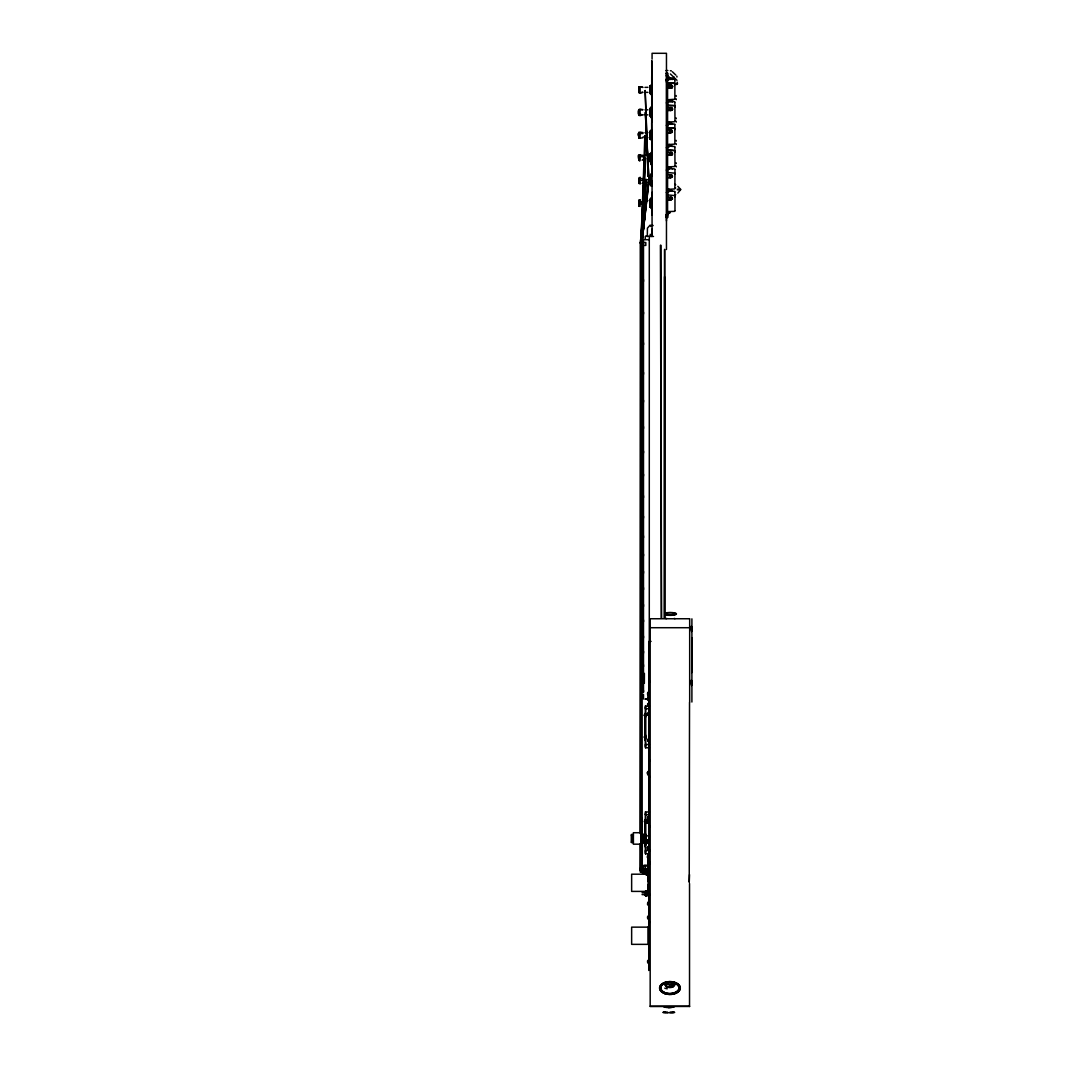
<?xml version="1.0" encoding="UTF-8"?>
<svg xmlns="http://www.w3.org/2000/svg" width="1066" height="1066" viewBox="0 0 1066 1066"><rect width="100%" height="100%" fill="white"/><g stroke="black" fill="none" stroke-linecap="round" stroke-linejoin="round"><path stroke-width="1.5" d="M638.761 205.925L638.761 203.779L643.238 203.806M638.761 138.007L638.761 132.317L640.106 132.077A21.453 18.015 0.1 0 0 642.998 132.584C644.13 135.635 634.683 129.772 639.16 137.194M638.761 92.462L638.761 90.117M638.761 89.571L638.761 87.159L640.12 86.799A21.453 21.453 0 0 0 642.998 87.385L640.12 86.906M639.16 206.418L639.16 203.713M639.16 201.048L639.16 199.968L639.16 202.66L643.238 202.58L642.998 201.874A21.453 3.105 0.1 0 1 640.106 201.78C637.828 201.807 638.88 198.782 639.16 202.66M639.16 178.502C638.374 174.438 639.067 190.121 639.16 180.221L643.238 180.474L642.998 178.688A21.453 8.928 0.1 0 1 640.106 178.435L639.16 178.435M639.16 155.09C636.389 153.624 640.826 168.082 640.106 156.449L638.761 156.689L639.16 158.967M639.16 115.514L639.16 109.678L642.998 109.705A21.453 20.547 0.2 0 1 640.106 109.132C637.481 108.466 637.481 116.181 640.12 115.528A21.453 20.547 -0.2 0 1 642.998 114.955L643.238 114.755M640.12 86.826L640.12 92.889L642.998 92.289A21.453 21.453 0 0 0 640.12 92.889L639.16 92.889L639.16 86.906M640.106 206.418L640.106 203.713M640.106 201.048L640.106 199.968L640.106 202.673M640.106 178.502L640.106 177.382L640.106 178.435M640.106 155.09L640.106 154.983A21.453 14.031 0.1 0 0 642.998 155.369L643.238 156.862L640.106 156.449M640.12 115.514L640.12 109.678M641.279 870.376L640.36 870.376L640.36 843.739M640.36 833.745L640.506 242.542L642.252 220.955M640.386 844.259L640.373 869.203L641.106 869.203M640.399 832.626L640.813 242.582L643.344 184.924M640.959 871.388L640.653 843.113M640.666 833.132L641.079 242.555L644.85 135.715M641.146 869.843L641.146 841.554M641.146 834.905L641.306 242.568L641.985 242.568L648.381 182.166M641.812 866.525L641.812 841.567M641.812 834.905L641.825 818.262M641.865 656.869L641.972 242.555L645.73 135.742L644.903 135.715L645.716 135.742M641.879 655.55L642.132 239.304M643.238 180.714L643.238 178.702M643.491 692.474L643.491 690.555M643.491 679.802L643.491 677.883M643.491 666.676L643.491 664.731M643.491 653.125L643.491 651.206M643.491 637.974L643.491 636.042M643.491 621.851L643.491 619.919M643.491 606.474L643.491 604.555M643.491 589.591L643.491 587.659M643.491 573.268L643.491 571.349M643.491 555.999L643.491 554.067M643.491 537.77L643.491 535.838M643.491 518.076L643.491 516.157M643.491 497.635L643.491 495.717M643.491 476.049L643.491 474.13M643.491 453.01L643.491 451.091M643.491 428.532L643.491 426.613M643.491 402.135L643.491 400.216M643.491 374.313L643.491 372.394M643.491 344.731L643.491 342.799M643.491 314.03L643.491 312.111M643.491 281.491L643.491 279.572M645.05 737.006L645.037 737.832L644.943 735.327L644.97 738.725L645.037 737.619M645.023 844.299L644.97 845.045L645.01 842.14M648.075 853.746L645.423 853.706M645.423 852.48L645.423 850.508L649.394 850.428M645.023 842.313L644.957 845.018L644.677 844.112M649.394 811.972L645.423 811.972L645.423 835.864M645.423 746.52L645.423 744.548L649.394 744.454M649.394 705.998L645.423 706.012L645.423 747.759L649.394 747.786M645.61 853.706L645.61 839.062M645.383 844.605L645.476 845.671L645.383 841.967M645.61 812.345L645.423 812.065M645.61 747.786L645.61 708.384M645.383 735.5L645.476 739.364L645.463 734.674M645.423 708.037L645.423 707.078M645.61 813.038L645.423 814.357M645.61 707.078L645.423 708.743L648.794 708.743M645.61 813.345L645.423 814.717L648.808 814.717M649.754 203.646L649.754 207.044L649.754 204.978M649.754 200.861L649.754 199.329L649.754 203.979M649.754 181.953L649.754 184.471L649.754 183.085M649.754 157.995L649.754 161.539L649.754 160.26M649.754 154.89L649.754 153.824L649.754 158.354M649.754 135.742L649.754 139.06L649.754 136.941M649.754 133.05L649.754 131.278L649.754 136.368M649.754 115.701L649.754 112.823M649.754 110.278L649.754 108.426L649.754 113.449M649.754 93.222L649.754 90.264M649.754 87.865L649.754 85.946L649.754 90.877M650.66 200.861C650.66 195.185 650.66 210.908 650.66 205.605M650.66 181.953L650.66 184.471L650.66 183.085M650.66 154.757C650.66 150.639 650.66 165.39 650.66 160.26M650.66 133.05C650.66 126.134 650.66 144.55 650.66 136.941M650.66 110.278C650.66 103.415 650.66 119.845 650.66 115.008M650.66 87.865C650.66 80.856 650.66 97.206 650.66 92.582M651.086 176.236L647.955 176.13M651.219 203.819C651.219 220.689 651.219 185.671 651.219 202.567M651.219 176.463C651.179 163.858 651.153 198.329 651.219 181.486M651.219 153.651C651.219 146.042 651.219 175.544 651.219 160.047M651.219 131.185C651.219 125.082 651.219 145.589 651.219 138.753M651.219 113.862L651.219 117.686L651.219 106.973L651.219 108.426M651.219 86.026C651.219 79.683 651.219 99.884 651.219 93.608M652.072 140.525L651.779 129.812L651.779 131.185M651.779 108.426L651.779 107.186M651.739 88.118L651.739 90.184M651.739 83.481L651.779 86.026M651.739 82.335L651.739 77.058M651.739 75.899L651.739 82.149M651.779 203.819C651.779 220.689 651.779 185.671 651.779 202.567M651.779 181.1L651.779 185.884L651.779 181.486M651.779 176.463L651.779 175.264L651.779 176.223M651.779 153.651C651.779 146.042 651.779 175.544 651.779 160.047M651.779 91.263L652.072 99.684L651.739 97.606M651.739 64.626L652.072 61.242M651.739 62.961L651.739 60.922L651.739 67.464M652.072 215.132L652.072 210.455M652.072 196.757L652.072 192.346M652.072 183.205L651.686 122.83M652.072 175.757L652.072 160.1M651.966 117.34L651.966 114.808M652.072 112.716L652.072 114.155L651.739 113.143M652.072 63.28L651.739 67.145M664.438 618.08L664.531 276.694M666.343 79.923L666.343 75.659L667.582 75.659M666.343 74.14L666.343 73.154L667.582 73.154L667.582 217.504L666.343 217.504L666.343 214.506L667.582 214.719L666.343 214.719M666.343 214.839L666.343 79.004L666.463 82.255M667.582 214.466L667.582 213.6M666.343 192.52L667.582 192.413L667.582 191.334M667.582 169.907L667.582 168.921M666.343 147.708L667.582 147.588L667.582 146.508M667.582 125.095L667.582 124.109M667.582 102.682L667.582 101.696M667.582 80.363L666.343 80.576L667.582 80.456L667.582 73.154M668.822 213.36L668.822 212.494C671.687 211.508 668.209 214.812 668.822 212.494M668.822 189.202C671.567 190.028 667.596 193.053 670.008 190.481M668.822 166.789C670.501 168.748 669.475 169.374 668.822 168.335M668.822 146.802L670.021 145.589L668.822 146.442M668.822 123.176C670.461 123.843 668.782 125.135 669.754 122.67M668.822 79.67L670.021 78.458L668.822 79.31M674.978 210.588L674.978 192.146M674.978 169.734L674.871 188.096M674.978 165.683L674.871 147.255M674.871 143.364L674.871 124.922M674.978 120.871L674.871 102.509M674.871 98.538L674.871 80.017M691.767 637.708L691.767 672.606M645.396 844.752L645.383 841.82M645.61 814.357L645.61 835.811M644.357 683.373L644.397 673.379M645.37 737.912L645.45 736.926M645.436 843.406L645.463 844.072M649.58 182.153L649.594 176.13M648.741 739.124L648.741 738.245L648.741 741.536M648.741 715.339L648.741 712.568M650.9 176.143L651.086 182.153L647.928 182.139M648.741 849.042L648.741 846.031L648.741 846.91M644.837 716.658L644.97 713.594L644.57 715.286A7.768 4.53 2.1 0 1 644.57 714.82L644.837 713.847M644.863 821.646L644.97 819.901L644.957 823.312L644.69 820.553M648.115 714.127L647.995 715.219L648.128 713.354M648.128 741.137L648.128 739.258M648.115 847.83C647.329 845.898 647.355 850.481 648.128 847.044M648.128 823.005L648.115 822.219C647.329 824.058 647.822 819.714 648.115 821.593L648.115 820.807M645.05 715.366L644.957 716.898L644.957 713.634L644.943 716.925L644.584 714.686M645.463 712.954L645.463 717.565M645.45 819.448L645.463 823.885L645.463 819.261L645.463 822.299M648.741 823.405L648.754 821.433M645.463 820.78L645.45 821.806M645.05 737.752L645.037 736.366M644.597 842.726L644.557 842.9A7.768 7.369 9.4 0 0 644.597 843.686L644.61 843.726A7.768 7.369 9.4 0 1 644.557 843.153C645.05 840.954 645.103 846.257 644.877 842.42L644.544 843.313A7.768 3.171 1.2 0 0 644.584 843.619L644.943 841.78L645.023 842.526M645.37 842.473L645.37 844.232M645.37 842.38L645.45 843.233M644.85 736.526L645.037 737.805L645.023 735.993M644.877 842.74C644.943 840.434 645.077 846.537 644.783 843.779M644.877 736.366L645.01 735.82M652.059 229.79L652.072 181.327M644.663 716.139L644.557 715.606A7.768 4.53 2.1 0 1 644.557 715.193L644.903 713.953M644.837 822.979L644.957 819.954L644.957 823.205L644.57 821.966A7.768 4.53 2.1 0 1 644.557 821.513A7.768 4.53 2.1 0 1 644.57 821.14L644.637 820.713M644.61 820.873L644.597 821.246A7.768 7.742 -42.6 0 0 644.584 821.953L644.89 820.5L645.023 822.259M643.558 179.981L644.49 158.567M642.278 236.012L642.492 231.069M642.705 226.125L645.65 158.607L644.57 158.554L645.583 158.621M645.463 715.992C645.37 709.61 645.396 718.684 645.37 716.152M647.515 819.314L647.981 820.633L648.101 816.929L647.955 820.647L648.101 819.314M647.515 857.45L647.981 858.77L647.928 855.065L647.955 858.783L648.101 857.45M647.981 820.633L647.888 816.942L648.101 818.262M647.502 818.262L647.928 816.929M647.502 856.398L647.888 855.079L648.101 856.398M648.101 857.171C647.275 860.782 647.795 852.067 648.101 856.758M690.995 629.939C693.899 630.326 689.929 633.444 692.26 629.18C689.982 624.929 693.7 627.607 690.995 628.247M690.995 683.919C693.753 684.559 690.035 687.25 692.26 683.079C689.902 678.815 693.766 681.68 690.995 682.227M645.383 735.647L645.41 735.234M644.89 842.38L644.943 843.486M648.101 842.153L647.981 843.206L648.101 840.248L647.955 843.219L648.101 840.661M648.101 856.331L647.928 855.065M648.101 694.259L647.981 695.245L647.888 692.46L647.955 695.259L648.101 692.847M647.502 693.46L647.928 692.447L648.101 693.46M647.582 698.803L647.981 699.789L648.101 696.991L648.115 699.789L648.101 697.377M648.101 697.99L647.928 696.991L647.715 697.697M647.915 706.132L648.101 703.96M647.848 706.265L648.101 703.56L648.115 706.372M648.101 704.559L647.901 703.973M648.101 771.931C646.636 780.019 649.367 768.173 647.502 772.504M647.502 772.81C648.288 776.981 646.769 770.345 648.101 772.85M648.101 903.195C647.822 901.01 647.142 907.113 648.101 902.596M648.101 904.594L647.928 902.196L647.635 903.009M648.101 917C647.795 914.761 647.182 920.984 648.101 916.4M647.502 917C648.275 914.375 647.115 920.811 648.101 917.799M648.101 961.958C647.448 964.49 647.329 958.507 648.101 961.159M644.877 737.912L644.983 738.671L645.023 736.926M645.05 843.326L644.637 843.059A7.768 3.171 1.2 0 1 644.557 842.913M692.274 630.019C690.008 634.656 693.793 628.234 691.261 626.981M692.274 683.919C690.035 688.663 693.753 682.267 691.261 680.961M647.502 856.291L647.888 855.292L647.582 857.184M645.45 715.739L645.463 714.46L645.45 715.846M647.915 820.807L647.995 823.005L648.128 821.14M647.515 847.51L647.915 846.724L648.115 847.51M642.518 217.651L643.318 207.71M643.584 204.406L645.596 179.581L646.702 179.568L643.318 225.992M642.185 835.331L641.972 242.502L640.36 242.568L645.809 242.542L645.809 245.42L641.972 245.433L642.918 230.962M647.502 841.221L647.928 840.248L648.101 841.301M647.528 714.127L648.128 714.913M648.128 740.83L647.915 739.258M647.502 704.479L647.928 703.56M674.871 196.824L674.858 196.011M644.584 714.926L644.57 714.86A7.768 7.742 -42.6 0 0 644.557 715.606L644.57 715.726M645.037 737.392L644.877 736.1L644.544 737.006A7.768 3.171 1.2 0 0 644.584 737.312L644.597 737.739M645.01 735.886L644.597 737.366A7.768 7.369 9.4 0 1 644.57 736.699L644.557 736.833A7.768 7.369 9.4 0 0 644.57 737.512C645.023 740.817 645.383 733.448 644.57 736.513A7.768 3.171 1.2 0 0 644.597 736.886L644.877 737.992M645.023 844.125L645.037 842.686M647.848 857.664L647.981 858.77M645.17 212.294L641.919 243.048L641.092 243.248L640.293 242.955L642.345 223.54M645.503 209.056L646.023 204.206L644.517 203.992M647.515 713.82L647.915 713.034L648.115 713.82M644.917 735.553L644.863 736.1M641.892 242.821L648.794 182.366L641.932 242.848L640.506 242.462L640.733 833.026M674.858 107.08L674.871 106.294L674.871 107.186M674.858 151.892L674.871 151.106L674.871 152.012M645.023 715.952L644.863 714.487M647.901 771.544L647.582 772.437M647.955 774.436L647.515 773.33M647.941 904.608L647.582 904.008M648.101 773.25L647.648 772.384L647.955 774.342L647.648 773.463M647.582 917.813L647.981 918.799M647.582 961.958L647.981 962.944M644.93 820.087L644.863 820.793M669.994 123.549L668.822 123.523M669.994 145.962L668.822 145.922M669.994 190.787L668.822 190.747M674.858 173.598L674.871 174.411M641.652 870.576L641.825 872.255M670.261 109.132L671.14 109.238L670.314 108.919M672.433 109.492L672.553 108.532M670.314 131.331L670.82 131.904L670.594 131.185M672.433 131.904C671.114 126.454 666.263 134.849 672.046 132.477M670.261 153.957L671.14 154.05L670.314 153.77M672.433 154.317L671.66 152.385L667.582 152.172M672.606 153.757L672.26 154.677M672.433 176.729L671.66 174.797L667.582 174.584M670.594 199.115L670.927 198.423L670.314 198.969M672.433 199.142L671.66 197.21L667.582 196.997M648.115 846.724L647.995 848.922L648.115 848.136M641.972 868.937L642.105 870.735M647.968 740.977L647.861 740.723M647.528 822.219L647.955 823.005M642.571 866.631L642.651 868.444M669.981 167.868L668.822 169.188M676.683 84.574L677.456 83.041M669.221 77.605C669.954 76.139 668.835 81.149 669.981 78.911M669.275 99.738L669.981 101.23L668.822 101.11M669.075 101.963L670.008 100.764L669.155 101.63M669.981 123.629L669.075 124.376L669.981 123.056M669.981 146.042C667.622 147.788 671.367 145.269 669.221 144.736M669.075 169.188L669.981 168.441M669.221 189.548L669.981 189.908M669.981 190.854L669.075 191.6L669.981 190.281M669.142 213.36C670.407 210.628 670.221 213.32 668.822 213M668.822 77.578L670.021 78.111L668.822 78.111M645.436 715.526L645.45 714.633M644.837 842.007L644.703 842.566M640.293 242.955L641.439 242.608M672.26 87.439L672.553 86.119M672.553 86.946L671.487 88.038A2.039 1.959 0 0 1 670.114 88.105C667.116 87.106 670.714 83.588 672.26 85.946M672.553 109.358L671.98 110.171M672.26 132.264L671.66 129.972L667.582 129.759M647.715 772.557L647.901 772.25M672.966 983.718L672.393 984.171L673.326 983.065M644.597 715.046L644.877 715.966L644.93 715.246M644.61 821.806L644.863 821.486M647.102 895.573L646.382 895.933L647.209 895.293M647.422 895.573L645.29 895.507L646.089 895.293M642.412 870.509L642.985 872.414L646.596 872.268M670.314 86.546L671.154 86.732L670.314 86.879M672.353 109.731L671.607 110.398M676.097 983.612L672.979 986.956L666.73 986.956L663.612 983.612M647.928 855.278L648.101 857.797M671.886 87.825L672.473 86.413L671.287 85.28A2.039 1.959 0 0 0 669.928 85.36C667.343 86.453 670.474 89.531 672.06 87.652M639.16 86.799L639.16 92.462M677.843 193.066L680.788 189.495L677.829 186.337M639.16 109.678L638.761 114.635L641.839 114.595M669.808 78.258L672.06 78.564L674.098 77.098M674.978 195.238L675.751 194.638M672.046 154.89L667.582 155.343M672.046 177.289C666.89 179.861 670.154 171.506 672.499 176.343M644.783 844.645L645.023 843.699M669.528 78.418L669.914 78.204A2.039 1.959 0 0 1 671.287 78.138L672.499 79.55M670.701 79.55L672.26 78.804M670.701 101.963L672.26 101.217L672.499 101.963M670.701 124.362L672.26 123.616L672.499 124.362M668.062 984.424C666.05 983.785 671.54 985.784 672.393 984.065M669.075 213L670.008 212.147L668.822 212.147M672.246 1007.277L671.313 1007.357M643.744 868.35L642.611 869.11L642.718 870.469L646.862 870.842L647.129 874.88L646.742 871.655M671.66 87.905L667.582 88.118M671.66 155.13C666.956 156.729 669.968 149.68 672.433 153.544M647.049 179.688L645.623 179.608M641.052 242.408L641.932 242.568L640.879 242.408M670.78 984.744L671.647 984.531M646.609 236.199L645.876 236.106L652.072 236.346L650.153 234.28M646.409 895.293L645.45 895.533M679.442 189.801L680.428 189.628M642.025 183.379L642.998 183.232M649.034 182.419L645.316 112.383L648.754 175.917M665.664 1007.143L666.97 1007.383M664.318 1012.287L663.638 1012.407L665.144 1012.593M673.219 1012.54L673.739 1012.34M641.119 242.595L641.612 242.608M670.234 100.51L672.26 101.217M667.582 110.531L671.194 110.478M670.234 122.923L672.26 123.616M670.234 145.336L672.433 146.388M670.234 167.748L672.433 168.801M670.234 190.161L672.433 191.214M667.582 200.168L671.194 200.115M641.919 242.608L641.639 242.568M666.343 102.882L667.582 102.776M666.343 125.295L667.582 125.175M666.343 170.107L667.582 170M643.344 866.685L645.37 866.498L645.45 867.404M645.783 873.254L643.757 873.44A2.265 2.265 0 0 1 641.692 870.282M645.33 891.283L647.222 891.096L646.382 891.256M645.33 891.749L647.209 891.549L646.382 891.696M646.382 892.042L647.209 891.856L645.41 892.269M645.343 892.748L647.222 892.455L646.396 892.495M646.396 890.91L647.222 890.79M646.396 893.295L647.222 893.228L645.41 893.361M647.915 87.319L644.957 87.372M647.915 109.811L644.957 109.865M647.915 132.65L644.957 132.704M647.915 155.183L644.957 155.25M647.915 200.661L644.957 200.714M665.544 1007.064L664.091 1007.237L666.223 1007.357M665.144 1012.234L662.865 1012.407L666.197 1012.633M672.406 1012.593L674.685 1012.407L673.219 1012.287M647.222 891.403L646.396 891.456L647.222 891.363M646.382 892.322L647.222 892.189M647.209 892.895L646.382 893.028M645.197 90.543L648.368 176.21M646.382 891.109L647.209 891.069M646.542 873.254L644.504 873.334A2.265 2.265 0 0 1 642.691 872.201M664.584 1012.207L667.436 1012.167M671.34 1012.633L672.952 1012.62M644.957 92.302L647.915 92.369M644.957 114.782L647.915 114.848M644.957 137.621L645.943 137.607M671.5 1007.45L667.756 1007.463M670.101 1012.66L671.727 1012.66M665.97 70.556L667.862 70.516M640.653 871.388L640.746 843.006M641.839 242.542L640.599 242.515M645.743 699.203L644.997 699.163L648.861 699.256C643.411 699.216 650.82 699.429 647.688 699.336M646.449 699.203L645.61 699.149L648.461 699.203L647.289 699.136M670.301 1012.687L667.236 1012.687M646.329 699.149L647.368 699.203M668.142 1007.517L670.367 1007.517M652.072 65.959L651.739 76.246M652.072 68.024L652.072 76.099L652.072 73.208M652.072 72.515L651.739 70.436M666.343 75.939L667.582 75.939L666.343 75.819L666.343 73.154M668.822 78.444L670.021 78.458L669.142 77.578M668.822 78.791L674.725 79.297A1.359 1.186 0 0 1 674.858 79.67M673.299 82.908L667.582 82.882L674.871 83.534M667.582 84.947L671.66 85.16L672.499 86.692M674.871 105.947L667.582 105.401L667.582 99.764L674.725 99.298A1.372 1.213 0 0 0 674.871 98.805M651.739 101.323L652.072 104.881L651.739 100.111L651.779 117.686L652.072 105.441M668.822 100.764L669.981 100.644M669.008 101.283L674.725 101.71A1.359 1.186 0 0 1 674.858 102.083M667.582 105.294L673.299 105.321M667.582 107.36L671.66 107.573L672.499 109.105M652.072 109.931L651.739 107.853M652.072 110.624L651.779 113.529M669.008 123.696L674.725 124.122A1.359 1.186 0 0 1 674.858 124.495M667.582 123.723L667.582 127.813L673.299 127.72M667.582 127.813L674.871 128.36M667.582 132.944L670.701 132.944M638.761 137.954L640.106 138.247A21.453 18.015 -0.1 0 1 642.998 137.754L643.238 136.741M668.822 145.576L669.981 145.469M669.008 146.109L674.725 146.535A1.359 1.186 0 0 1 674.858 146.908M667.582 150.106L673.299 150.133M668.822 167.988L670.021 168.002M669.008 168.508L674.725 168.948A1.359 1.186 0 0 1 674.858 169.307M667.582 177.756L670.701 177.756M674.978 187.869L675.751 188.029M677.19 189.761L680.428 189.761L677.843 189.002M669.008 190.921L674.725 191.347A1.359 1.186 0 0 1 674.858 191.72M667.582 194.931L674.871 195.584M667.582 212.627L667.582 211.614L674.725 211.348A1.372 1.213 0 0 0 674.871 210.855M666.343 214.999L667.582 214.999M650.7 226.445L650.207 225.046L647.435 228.137L647.302 236.625M649.261 239.69L643.491 239.69L643.491 691.647M689.529 618.746L650.18 618.746L650.18 1006.517L689.529 1006.451M650.18 627.714L689.529 627.714M690.995 629.087L692.26 629.087M651.073 641.386L649.287 641.386L649.287 236.439L653.511 236.452M648.741 681.574L650.18 681.574M690.995 683.066L692.26 683.066M648.741 760.444L650.18 760.444M648.741 776.648L650.18 776.648M648.741 825.737L650.18 825.737M648.741 826.55L650.18 826.55M641.066 834.385L645.863 834.412M633.377 834.491L631.458 834.451L631.458 842.46L633.377 842.46L631.458 842.42M631.458 834.798L633.377 834.691M631.458 835.184L633.377 835.184M641.066 835.291L645.863 835.131M631.458 835.344L633.377 835.344M646.156 835.877L649.354 835.877M631.458 836.117L633.377 836.117M641.066 836.064L645.863 836.064M631.458 837.037L633.377 837.037M641.066 837.01L645.863 837.01M631.458 838.063L633.377 838.063M641.066 838.049L645.863 838.049M631.458 839.115L633.377 839.115M641.066 839.115L645.863 839.115M646.156 839.795L649.354 839.795M631.458 840.115L633.377 840.115M641.066 840.141L645.863 840.141M646.156 840.195L649.354 840.195M631.458 841.007L633.377 841.007M641.066 841.047L645.863 841.047M631.458 841.727L633.377 841.727M641.066 841.62L645.863 841.62M641.066 841.78L645.863 841.78M631.458 842.22L633.377 842.113M641.066 842.18L645.863 842.18M641.066 842.287L645.863 842.287M641.066 842.526L645.863 842.5L645.863 834.385M648.741 850.095L650.18 850.095M648.741 850.908L650.18 850.908M648.741 862.008L650.18 862.008M648.195 863.58L650.18 863.58M647.968 874.2L631.645 874.2L631.645 891.403L647.968 891.403M689.529 874.626L689.236 882.302L689.529 702.321M642.052 892.802L648.195 892.802M642.052 894.614L650.18 894.614M644.637 894.96L648.128 894.96M648.741 922.317L650.18 922.317M650.18 1006.197L689.529 1006.197M639.16 154.983L640.106 154.983M648.528 699.323L646.822 699.283L648.488 699.336M640.653 869.203L640.653 871.268M646.835 699.296L647.768 699.309M666.556 1007.45L673.965 1007.237L672.513 1007.064M670.101 1012.167L672.952 1012.207M665.81 1012.66L667.436 1012.66M672.406 1012.234L673.885 1012.26M646.929 137.621L647.915 137.687M668.928 984.744L669.861 984.824M670.701 110.597C667.01 110.424 670.274 105.681 672.26 108.359M670.594 176.703L670.927 176.01L670.487 176.663M670.701 200.248C666.303 199.702 671.66 194.865 672.499 198.756M646.382 895.933L645.663 895.573M671.34 70.862L670.394 70.702M639.16 204.605L638.761 206.058M646.036 895.933L645.343 895.573M675.751 184.751L674.965 184.285M669.221 77.258L670.008 78.031M670.394 73.967L676.99 80.31M652.232 225.046L653.165 225.606M669.341 99.618L669.981 100.271M669.341 122.017L669.981 122.67M669.341 144.43L669.981 145.083M669.341 166.842L669.981 167.495M647.995 848.922L647.528 848.163M667.316 984.171L666.383 983.172M672.38 71.755L675.804 75.046M647.981 695.245L647.515 694.259M691.261 626.142L692.26 628.247M691.261 680.108L692.26 682.227M647.981 858.223L647.515 857.211M672.06 78.564L672.459 79.27M647.861 848.816L647.528 847.883M647.848 699.656L647.515 698.79M647.848 904.861L647.515 903.995M647.848 843.073L647.515 842.153M644.863 716.685L644.57 715.286M676.31 96.26L676.071 95.527M676.31 118.672L676.071 117.94M676.31 141.085L676.071 140.352M676.31 163.498L676.071 162.765M674.871 150.759L667.582 150.226L667.582 144.59L674.725 144.123A1.372 1.213 0 0 0 674.871 143.617M676.99 77.045L676.843 76.166M676.31 99.658L676.071 98.792M676.31 122.07L676.071 121.204M676.31 144.483L676.071 143.617M676.31 166.896L676.071 166.029M674.871 173.172L667.582 172.519L667.582 166.922L674.725 166.536A1.372 1.213 0 0 0 674.871 166.029M677.443 84.014L677.203 82.162M645.436 736.526L645.436 736.979M645.45 823.672L645.37 822.472M648.381 867.591L648.528 869.27M648.381 869.843L648.488 871.642M645.903 872.334L646.023 873.707M640.226 868.337L640.386 870.136M640.226 870.576L640.386 872.374M646.249 875.279L646.036 871.801L643.997 871.961A2.265 2.265 0 0 1 642.665 867.897M647.662 875.253L647.408 868.71L643.784 868.67L643.065 867.524L643.691 866.325L646.396 866.032L646.356 865.139L644.33 865.206A2.265 2.265 0 0 0 644.504 869.723L646.542 869.643L646.756 875.293M641.132 866.685L641.199 868.497M641.132 870.296L641.199 872.095M645.117 90.543L648.155 176.21M644.877 843.992L644.863 843.006M645.423 706.025L645.61 706.798M648.115 713.034L648.128 715.219M648.714 691.554L648.741 700.615M648.714 702.654L648.741 706.065M648.728 770.638L648.741 775.395M648.714 839.288L648.741 844.005M648.741 905.82L648.714 901.37M648.728 915.401L648.741 919.332M648.741 963.771L648.714 959.32M660.414 245.26L661.44 618.093L660.973 245.26M651.779 160.886L651.686 118.233M648.714 815.743L648.741 821.739M648.714 853.879L648.741 859.876M673.299 99.684L667.582 99.804M667.582 195.038L667.582 189.415L674.725 188.949A1.372 1.213 0 0 0 674.871 188.442M667.582 214.413L667.582 217.504M666.463 216.358L666.463 220.955M652.072 93.315L652.072 83.481M652.072 183.112L652.072 182.366M652.072 201.314C652.059 197.65 652.072 209.256 652.072 205.378M651.779 140.525L651.779 138.753M642.372 841.341L642.212 866.978M640.106 138.247L640.106 133.13M639.16 138.247L639.16 133.13M691.901 618.84L691.901 702.028M689.675 618.84L689.675 702.028M689.529 883.514L689.529 1006.517M674.858 83.841L674.871 84.774M674.858 128.666L674.871 129.599M667.582 123.656L667.582 122.097L674.725 121.711A1.372 1.213 0 0 0 674.871 121.204M666.463 73.994L666.463 53.3L652.072 53.3L652.072 59.136M666.463 215.132L666.463 249.511M666.343 216.838L666.343 217.504M652.072 81.176L652.072 82.309M652.072 111.97L652.072 122.337M651.739 76.592L651.739 99.684M649.754 91.942L649.754 93.595M649.754 114.368L649.754 116.061M648.741 641.479L648.741 970.473M648.195 860.275L648.195 881.435M648.195 884.687L648.195 894.614M648.088 860.275L648.088 892.802M645.423 841.274L645.423 853.719M645.263 236.346L645.263 239.13M645.117 716.672L645.117 740.484M645.117 822.952L645.117 835.757M645.117 841.274L645.117 846.764M643.491 694.446L643.491 699.016M643.238 159.234L642.998 160.047A21.453 14.031 -0.1 0 0 642.025 160.153M643.238 201.874L643.238 204.006M640.106 180.207L640.106 183.805L640.106 182.752M639.16 156.449L639.16 160.433M638.761 180.074L638.761 181.127M673.592 982.266A4.317 2.678 0 0 1 672.006 985.93M665.69 984.304A4.317 2.678 0 0 1 666.117 982.266M667.276 988.795A10.34 6.409 0 0 1 664.784 988.155M664.811 613.216A6.249 1.412 0 0 1 674.245 612.843A6.249 1.412 0 0 1 674.245 615.015A6.249 1.412 0 0 1 664.811 614.642M665.984 618.666A5.21 1.186 0 0 1 666.81 618.427M674.178 618.427A5.21 1.186 0 0 1 675.018 618.666M652.072 229.337L652.072 235.106L652.059 229.39M679.402 987.582L679.002 989.581C674.805 995.151 660.84 995.258 660.507 986.81C664.171 980.134 675.005 980.014 679.122 986.29L679.402 987.582M647.209 892.762L646.382 892.815L647.209 892.762M670.008 190.401L668.822 190.401L670.008 190.401M664.638 249.484L664.611 618.147L664.611 249.484M641.066 832.719L633.377 832.719L633.377 844.179L641.066 844.179L641.066 832.719M645.863 834.625L641.066 834.625L645.863 834.718M647.968 927.14L631.645 927.14L631.645 944.356L647.968 944.356L647.968 927.14M665.251 993.006A9.208 5.716 0 0 0 679.069 988.062A9.208 5.716 0 0 0 665.251 983.039A9.208 5.716 0 0 0 665.251 992.939A9.208 5.716 0 0 0 679.069 987.982A9.208 5.716 0 0 0 665.251 983.105A9.208 5.716 0 0 0 665.251 993.006M664.784 993.619A10.34 6.409 0 0 0 680.295 988.062A10.34 6.409 0 0 0 664.784 982.439A10.34 6.409 0 0 0 664.784 993.552A10.34 6.409 0 0 0 680.295 987.995A10.34 6.409 0 0 0 664.784 982.506A10.34 6.409 0 0 0 664.784 993.619M667.702 987.263A4.317 2.678 0 0 0 674.165 984.944A4.317 2.678 0 0 0 667.702 982.625A4.317 2.678 0 0 0 667.702 987.263M668.062 986.876A3.598 2.225 0 0 0 673.445 984.944A3.598 2.225 0 0 0 668.062 983.025A3.598 2.225 0 0 0 668.062 986.876M667.516 614.989A5.437 1.226 0 0 0 675.657 613.923A5.437 1.226 0 0 0 667.516 612.857A5.437 1.226 0 0 0 667.516 614.989"/></g></svg>
